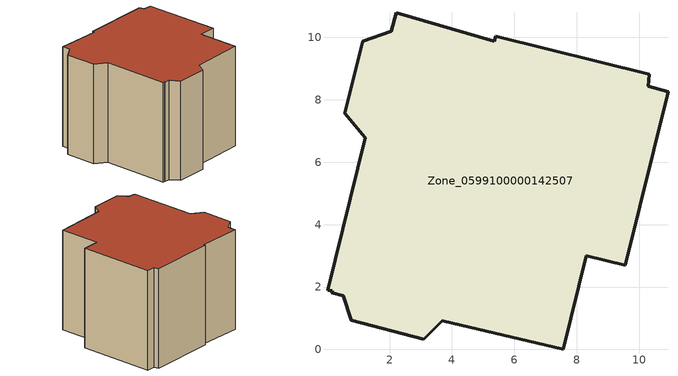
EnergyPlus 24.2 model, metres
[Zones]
Zone_0599100000142507
 floor ground (C_G): 5.4,10.03 10.32,8.81 10.29,8.44 10.93,8.25 9.56,2.7 8.31,3.01 7.57,0 3.69,0.92 3.09,0.33 0.78,0.93 0.52,1.72 0.15,1.82 0.16,1.87 0.01,1.9 1.22,6.79 0.57,7.57 1.14,9.87 2.06,10.19 2.21,10.8 5.36,9.88 z0
 wall outside (C_F): 1.14,9.87 0.57,7.57 1.22,6.79 0.01,1.9 0.16,1.87 0.15,1.82 0.52,1.72 0.78,0.93 3.09,0.33 3.69,0.92 7.57,0 8.31,3.01 9.56,2.7 10.93,8.25 10.29,8.44 10.32,8.81 5.4,10.03 5.36,9.88 2.21,10.8 2.06,10.19 1.14,9.87 z0:7.66
 roof outside (C_R): 0.01,1.9 0.16,1.87 0.15,1.82 0.52,1.72 0.78,0.93 3.09,0.33 3.69,0.92 7.57,0 8.31,3.01 9.56,2.7 10.93,8.25 10.29,8.44 10.32,8.81 5.4,10.03 5.36,9.88 2.21,10.8 2.06,10.19 1.14,9.87 0.57,7.57 1.22,6.79 z7.66
[BUILDING]
Pand.0599100000142507: North Axis=0; Terrain=City; Loads Convergence Tolerance Value=0.04; Temperature Convergence Tolerance Value=0.4; Solar Distribution=FullExterior; Maximum Number of Warmup Days=25; Minimum Number of Warmup Days=1
[Site:Location]
Rotterdam.The.Hague.AP_ZH_NLD Design_Conditions: Latitude=51.96; Longitude=4.45; Time Zone=1; Elevation=-4.5
[SITE:GROUNDTEMPERATURE:BUILDINGSURFACE]
18, 18, 18, 18, 18, 18, 18, 18, 18, 18, 18, 18
[MATERIAL] Thermal Absorptance=0.9; Solar Absorptance=0.7; Visible Absorptance=0.7
Name | Roughness | Thickness | Conductivity | Density | Specific Heat
G.D.1965 | MediumSmooth | 0.15 | 1 | 540 | 1210
F.D.1965 | Rough | 0.3 | 0.857143 | 1920 | 840
R.D.1965 | MediumRough | 0.2 | 0.08 | 1500 | 1000
[CONSTRUCTION]
C_G: G.D.1965
C_F: F.D.1965
C_R: R.D.1965
[ZONE]
Zone_0599100000142507: Type=1; Multiplier=1; Ceiling Height=Autocalculate; Volume=Autocalculate; Floor Area=autocalculate; Part of Total Floor Area=Yes
[ZONEINFILTRATION:DESIGNFLOWRATE]
Infil_Zone_0599100000142507: Zone or ZoneList or Space or SpaceList=Zone_0599100000142507; Schedule=AlwaysOn; Design Flow Rate Calculation Method=Flow/Area; Flow Rate per Floor Area=0.0042; Constant Term Coefficient=1; Temperature Term Coefficient=0; Velocity Term Coefficient=0; Velocity Squared Term Coefficient=0
[HVACTEMPLATE:ZONE:IDEALLOADSAIRSYSTEM]
Zone_0599100000142507: Maximum Heating Supply Air Temperature=50; Minimum Cooling Supply Air Temperature=13; Maximum Heating Supply Air Humidity Ratio=0.0156; Minimum Cooling Supply Air Humidity Ratio=0.0077; Heating Limit=NoLimit; Cooling Limit=NoLimit; Dehumidification Control Type=ConstantSensibleHeatRatio; Cooling Sensible Heat Ratio=0.7; Dehumidification Setpoint=60; Humidification Control Type=None; Humidification Setpoint=30; Outdoor Air Method=None; Outdoor Air Flow Rate per Person=0.00944; Outdoor Air Flow Rate per Zone Floor Area=0; Outdoor Air Flow Rate per Zone=0; Demand Controlled Ventilation Type=None; Outdoor Air Economizer Type=NoEconomizer; Heat Recovery Type=None; Sensible Heat Recovery Effectiveness=0.7; Latent Heat Recovery Effectiveness=0.65
[ZONECONTROL:THERMOSTAT]
ThermostatControl_Zone_0599100000142507: Zone or ZoneList=Zone_0599100000142507; Control Type Schedule=DualSetpointControlType; Control 1=Thermostat_Zone_0599100000142507; Temperature Difference Between Cutout And Setpoint=0
[THERMOSTATSETPOINT:DUALSETPOINT]
Thermostat_Zone_0599100000142507: Heating Setpoint Temperature Schedule=HeatingSetpoint_Zone_0599100000142507; Cooling Setpoint Temperature Schedule=CoolingSetpoint_Zone_0599100000142507
[SCHEDULE:COMPACT]
HeatingSetpoint_Zone_0599100000142507: Through: 12/31, For: AllDays, Until: 24:00, 21
CoolingSetpoint_Zone_0599100000142507: Through: 12/31, For: AllDays, Until: 24:00, 24
DualSetpointControlType: Through: 12/31, For: AllDays, Until: 24:00, 4
AlwaysOn: Through: 12/31, For: AllDays, Until: 24:00, 1
